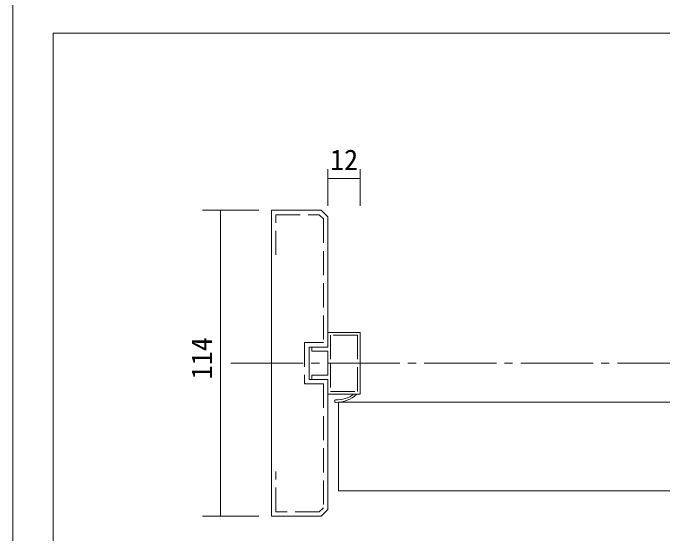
# Model space of a CAD drawing. Units: millimetres on the paper, enlarged 5 times, with parts at other scales. Extents: x -1000 to 1000, y -692 to 692.
# Drawn here: x -1000 to -597.1, y -369.2 to -46.2 of the extents above; entities that cross this region are included whole.
import ezdxf
from ezdxf.enums import TextEntityAlignment as Align

# ---------------------------------------------------------------- set-up
doc = ezdxf.new("R2010")
doc.units = ezdxf.units.MM
doc.header["$LTSCALE"] = 5
doc.linetypes.add('CHAIN2', pattern=[12, 9, -1, 1, -1])
doc.linetypes.add('DASHED3', pattern=[4, 3, -1])
for name, color, linetype, lineweight in [('1-0_下線', 7, 'Continuous', 20), ('1-1_0', 7, 'Continuous', 20), ('2-0_18', 7, 'Continuous', 20)]:
    doc.layers.add(name, color=color, linetype=linetype, lineweight=lineweight)
doc.styles.add('ＭＳ ゴシック', font='')
doc.styles.get('ＭＳ ゴシック').set_extended_font_data('MS Gothic')

msp = doc.modelspace()

# ---------------------------------------------------------------- linework, layer by layer
at = {"layer": '1-0_下線'}
for points in [[(190, -58.75), (-975, -58.75), (190, -58.75)], [(-975, -508.75), (-975, -58.75), (-975, -508.75)]]:
    msp.add_lwpolyline(points, dxfattribs=at)
at = {"layer": '1-1_0'}
for p in [(190, -58.75), (190, -58.75), (-975, -508.75)]:
    msp.add_line(p, (-975, -58.75), dxfattribs=at)
msp.add_lwpolyline([(-1000, -692.5), (1000, -692.5), (1000, 692.5), (-1000, 692.5)], close=True, dxfattribs=at)
at = {"layer": '2-0_18'}
for p, q in [((-804.538, -166.02), (-804.538, -143.282)), ((-784.538, -143.282), (-784.538, -166.02)), ((-804.538, -148.945), (-784.538, -148.945)), ((-847.338, -168.75), (-882.268, -168.75)), ((-871.106, -168.75), (-871.106, -358.75)), ((-839.538, -168.75), (-808.704, -168.75)), ((-398.012, -287.917), (-797.871, -287.917)), ((-797.871, -287.917), (-797.871, -342.917)), ((-398.012, -342.917), (-797.871, -342.917)), ((-847.338, -358.75), (-882.268, -358.75))]:
    msp.add_line(p, q, dxfattribs=at)
at = {"layer": '2-0_18', "linetype": 'DASHED3'}
for p, q in [((-836.76, -171.528), (-809.855, -171.528)), ((-836.76, -196.528), (-836.76, -171.528)), ((-836.76, -355.972), (-836.76, -330.972)), ((-809.855, -355.972), (-836.76, -355.972))]:
    msp.add_line(p, q, dxfattribs=at)
at = {"layer": '2-0_18', "linetype": 'CHAIN2'}
msp.add_line((-864.803, -263.75), (156.57, -263.75), dxfattribs=at)
at = {"layer": '2-0_18'}
for points in [[(-808.704, -358.75), (-839.538, -358.75), (-839.538, -168.75)], [(-808.704, -168.75), (-804.538, -172.917), (-804.538, -253.75), (-816.204, -253.75), (-816.204, -273.75), (-804.538, -273.75), (-804.538, -354.583), (-808.704, -358.75)], [(-804.538, -253.75), (-804.538, -244.583), (-784.538, -244.583), (-784.538, -282.917), (-804.538, -282.917), (-804.538, -273.75), (-814.538, -273.75), (-814.538, -271.25), (-804.538, -271.25), (-804.538, -256.25), (-814.538, -256.25), (-814.538, -253.75)], [(-804.538, -253.75), (-814.538, -253.75), (-804.538, -253.75)]]:
    msp.add_lwpolyline(points, dxfattribs=at)
at = {"layer": '2-0_18', "linetype": 'DASHED3'}
msp.add_lwpolyline([(-809.855, -171.528), (-807.316, -174.067), (-807.316, -250.972), (-818.982, -250.972), (-818.982, -276.528), (-807.316, -276.528), (-807.316, -353.433), (-809.855, -355.972)], dxfattribs=at)
msp.add_lwpolyline([(-802.871, -281.25), (-786.204, -281.25), (-786.204, -246.25), (-802.871, -246.25), (-802.871, -263.75)], close=True, dxfattribs=at)
at = {"layer": '2-0_18'}
for centre, radius, start, end in [((-798.815, -269.136), 17.303, 266.98835, 307.21194), ((-798.981, -270.512), 17.528, 268.83653, 314.95289), ((-799.53, -287.226), 0.833, 103.4356, 188.46428), ((-799.53, -287.226), 0.833, 188.46428, 283.4356)]:
    msp.add_arc(centre, radius, start, end, dxfattribs=at)

# ---------------------------------------------------------------- texts
at = {"layer": '2-0_18', "style": 'ＭＳ ゴシック'}
msp.add_text('12', height=12.83, dxfattribs=at).set_placement((-803.194, -147.696), align=Align.BOTTOM_LEFT)
msp.add_text('114', height=12.83, rotation=90, dxfattribs=at).set_placement((-872.57, -273.74), align=Align.BOTTOM_LEFT)

doc.saveas('drawing.dxf')
